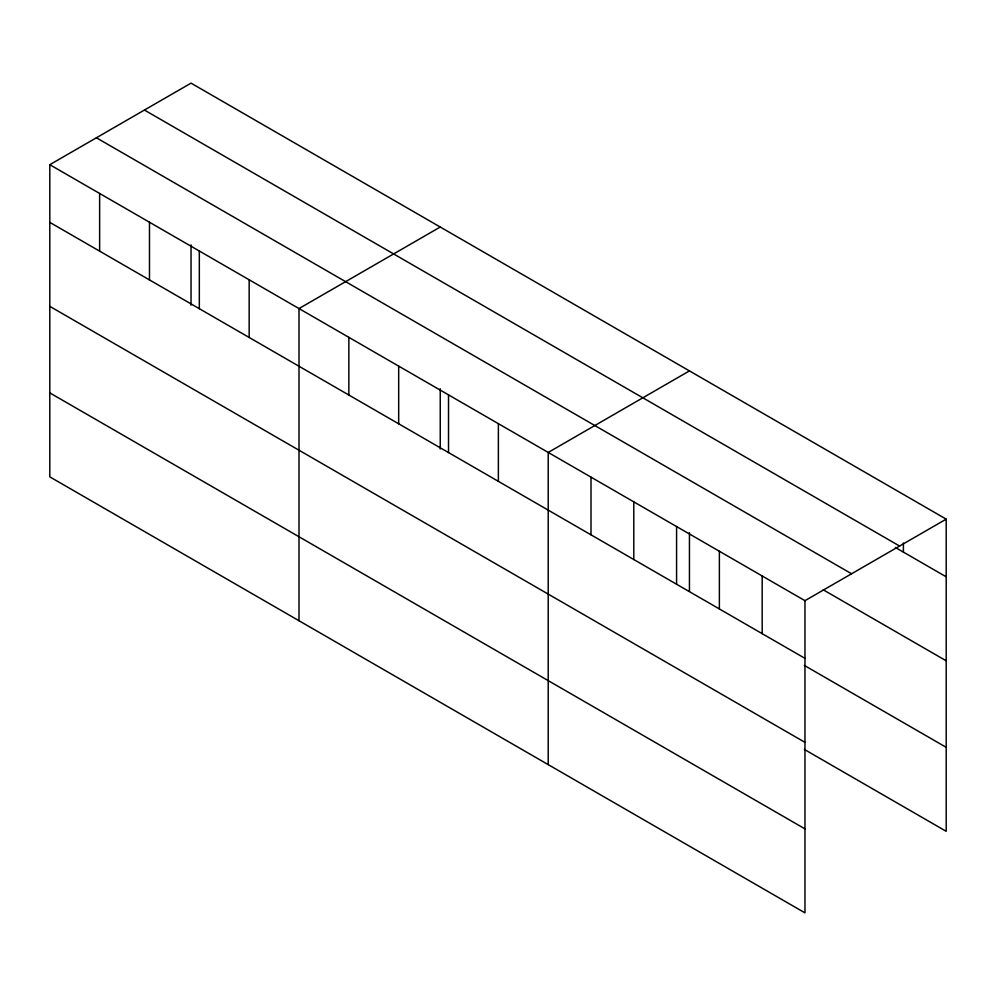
<?xml version="1.0" encoding="UTF-8"?>
<svg xmlns="http://www.w3.org/2000/svg" width="996" height="996" viewBox="0 0 996 996"><rect width="100%" height="100%" fill="white"/><g stroke="black" fill="none" stroke-linecap="round" stroke-linejoin="round"><path stroke-width="1.49" d="M49.8 164.689L804.967 600.675L804.967 912.859L49.8 476.86L49.8 164.689L191.033 83.141L946.2 519.14L946.2 831.311L804.444 749.478M440.244 227.026L298.999 308.561L298.999 620.745M689.444 370.898L548.211 452.445L548.211 764.617M804.967 600.675L946.2 519.14M144.432 110.058L899.587 546.045M895.379 547.476L946.2 576.821M96.413 137.784L851.568 573.771M823.169 589.769L946.2 660.796M49.8 222.369L804.967 658.356M804.444 665.49L946.2 747.324M49.8 306.345L804.967 742.344M49.8 392.885L804.967 828.871M903.409 543.007L903.409 552.108M762.177 575.974L762.177 633.655M719.373 551.261L719.373 608.942M689.444 532.648L689.444 591.363M676.583 526.56L676.583 584.241M633.792 501.86L633.792 559.528M591.002 477.146L591.002 534.827M498.374 423.661L498.374 481.342M448.524 394.889L448.524 452.57M440.244 388.776L440.244 449.034M398.686 366.117L398.686 423.798M348.849 337.345L348.849 395.014M249.162 279.789L249.162 337.47M199.325 251.017L199.325 308.698M191.033 244.892L191.033 305.162M149.487 222.245L149.487 279.913M99.637 193.461L99.637 251.141"/></g></svg>
